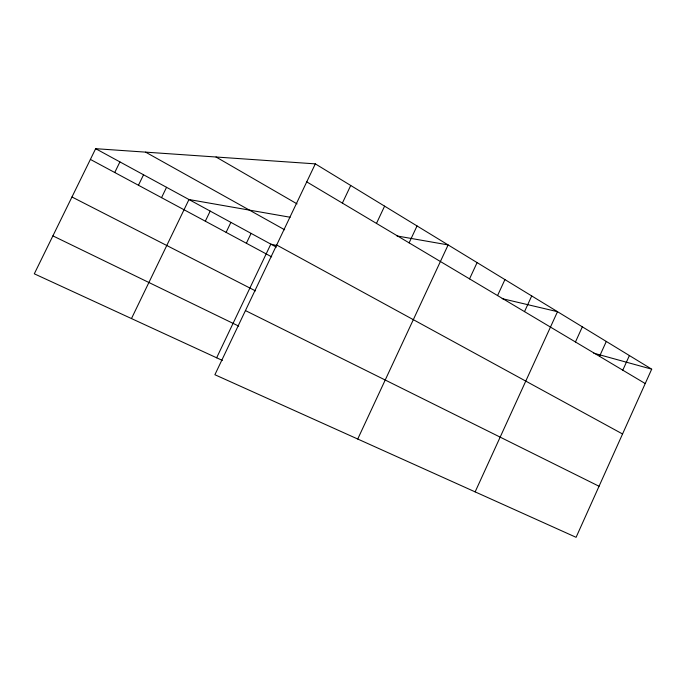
<?xml version="1.0" encoding="UTF-8"?>
<svg xmlns="http://www.w3.org/2000/svg" width="686" height="686" viewBox="0 0 686 686"><rect width="100%" height="100%" fill="white"/><g stroke="black" fill="none" stroke-linecap="round" stroke-linejoin="round"><path stroke-width="1.03" d="M651.7 369.162L576.086 537.318L214.889 374.728L315.32 163.868L651.7 369.162L593.767 353.196M622.794 370.183L629.396 355.545M599.547 356.334L606.295 341.448M575.46 341.98L582.345 326.836M475.141 491.879L557.504 311.676L502.178 298.642M524.516 311.624L531.719 295.932M497.564 295.572L504.939 279.588M469.55 278.876L477.096 262.592M357.732 439.031L448.13 244.919L396.937 235.95M409.113 242.861L417.037 225.943M376.477 223.413L384.597 206.143M342.383 203.099L350.726 185.477M246.377 243.256L251.093 233.386M216.647 357.792L270.824 244.139L276.99 245.588M226.106 232.357L230.89 222.375M205.328 221.192L210.19 211.091M131.472 318.57L188.976 199.532L290.152 217.248M138.452 185.246L143.546 174.776M161.544 197.654L166.552 187.312M114.742 172.503L119.921 161.905M315.32 163.868L95.654 148.682L34.3 273.808L222.367 360.433M52.899 235.881L238.719 326.107M245.442 310.578L599.041 486.254M71.97 196.985L255.484 290.89M90.389 159.418L271.69 256.864M276.672 245.005L622.554 433.981M95.654 148.682L276.329 247.131M145.578 152.129L284.647 229.784M216.03 157L297.081 203.905M306.745 181.867L645.226 383.551"/></g></svg>
